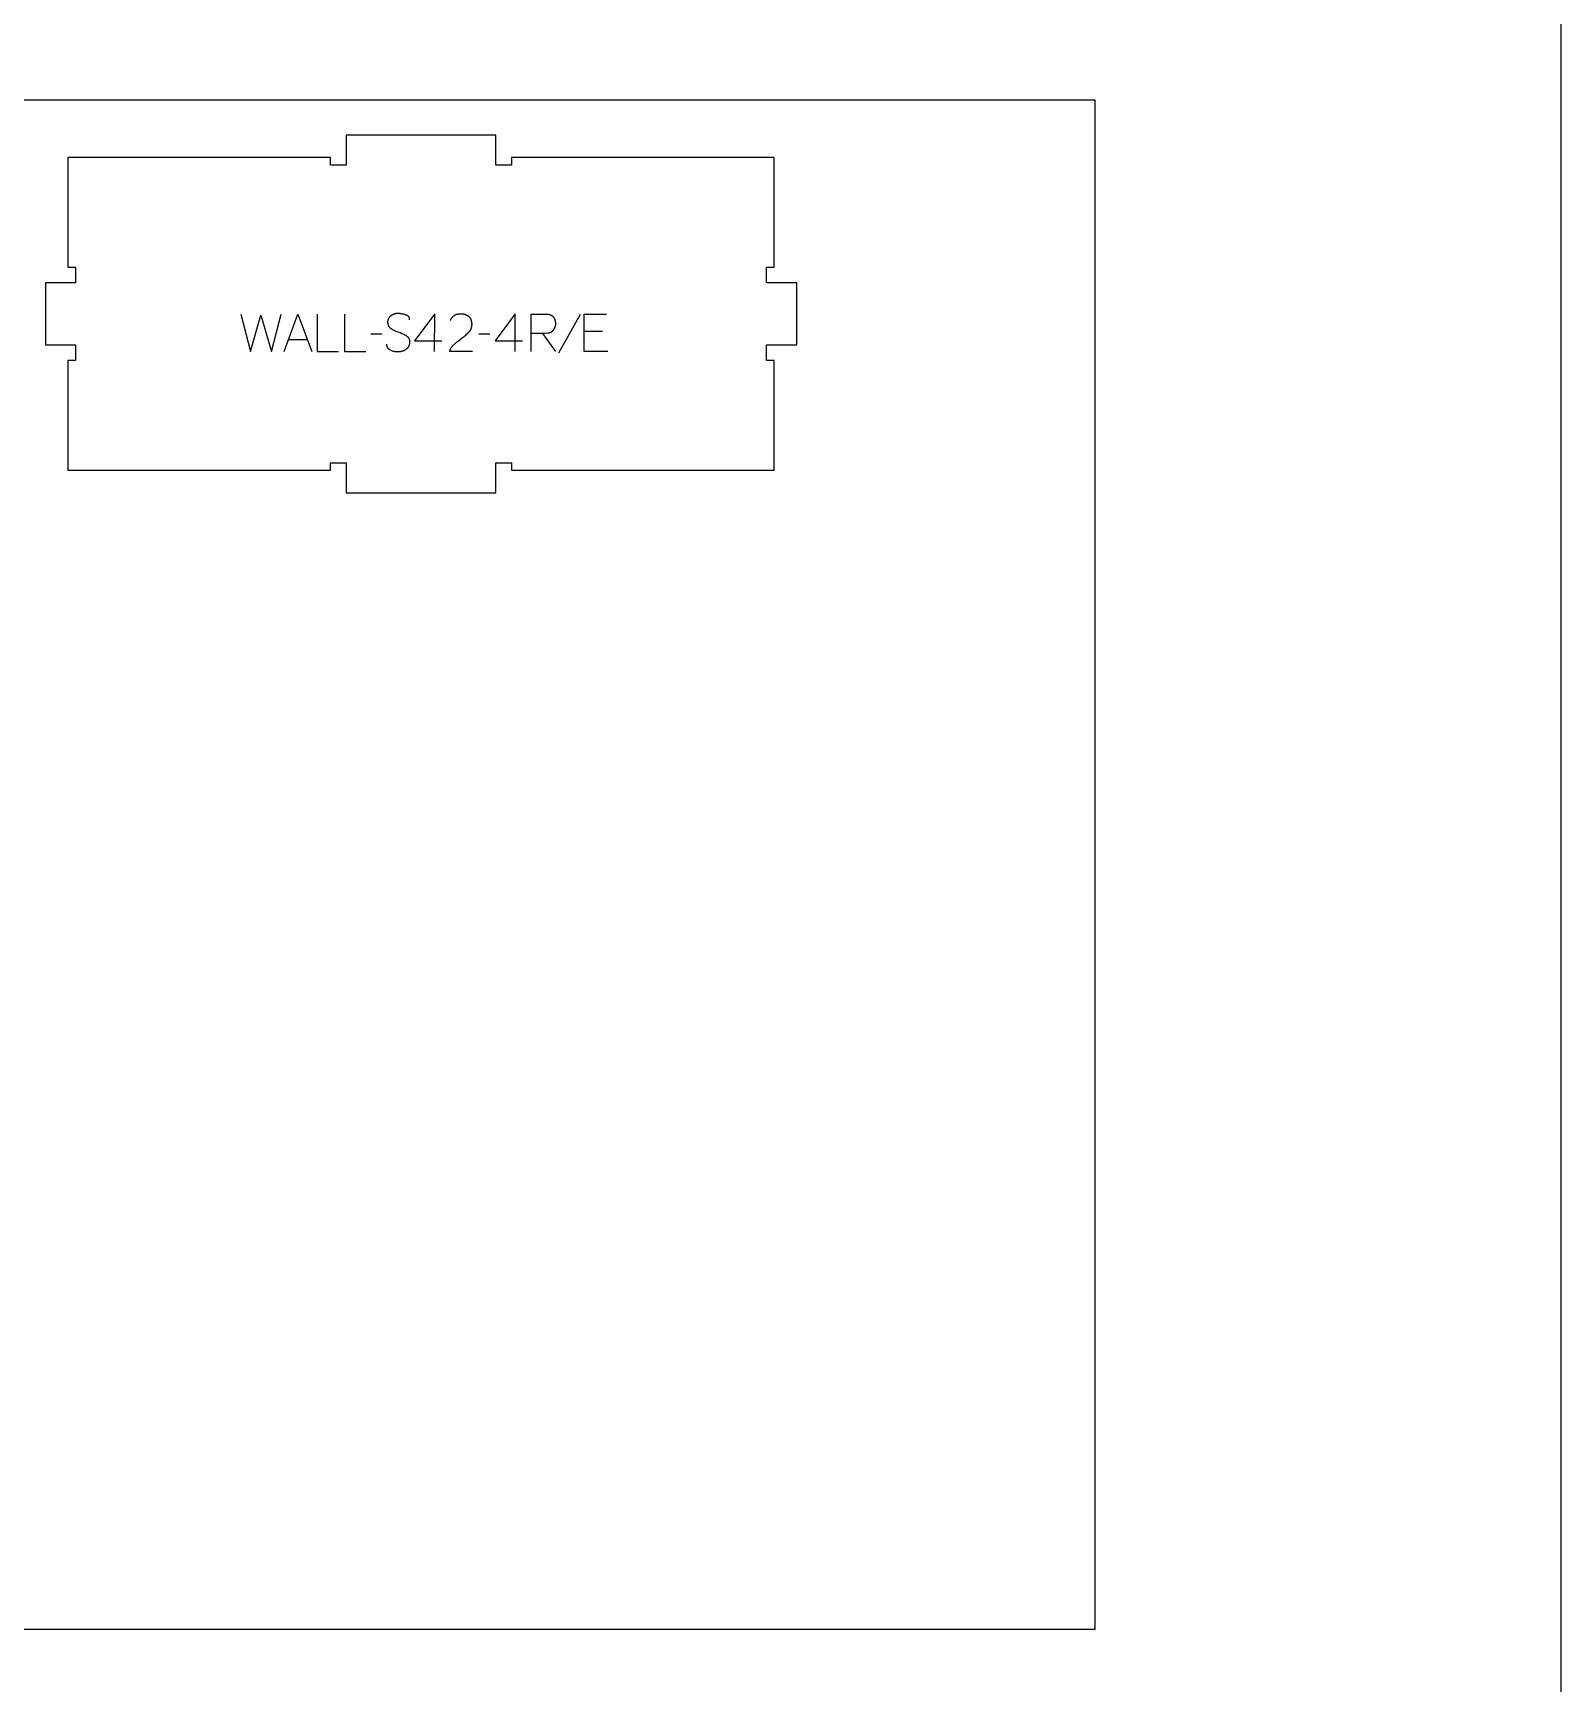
# Model space of a CAD drawing. Extents: x -10701 to -7518, y -36097 to -28504.
# Drawn here: x -8737 to -7518, y -34431 to -33114 of the extents above; entities that cross this region are included whole.
import ezdxf

# ---------------------------------------------------------------- set-up
doc = ezdxf.new("R2010")
doc.units = 0
for name, color, linetype in [('0_SHEET_SPRUCEPLY_2440X122', 1, 'CONTINUOUS'), ('1_ANYTOOL_1MMDEEP_LABELS_S', 2, 'CONTINUOUS'), ('4_ANYTOOL_CUTTHROUGH_OUTSI', 5, 'CONTINUOUS'), ('DONOTCUT', 18, 'CONTINUOUS')]:
    doc.layers.add(name, color=color, linetype=linetype)

msp = doc.modelspace()

# ---------------------------------------------------------------- linework, layer by layer
at = {"layer": '0_SHEET_SPRUCEPLY_2440X122'}
msp.add_lwpolyline([(-10329.7, -33167.8), (-10329.7, -34387.8), (-7889.7, -34387.8), (-7889.7, -33167.8)], close=True, dxfattribs=at)
at = {"layer": '1_ANYTOOL_1MMDEEP_LABELS_S'}
for points in [[(-8571.4, -33338.5), (-8563.7, -33368.5), (-8555.3, -33339.4), (-8546.8, -33368.5), (-8539.3, -33338.5)], [(-8536.7, -33368.5), (-8525.8, -33338.5), (-8514.8, -33368.5)], [(-8510.5, -33338.5), (-8510.5, -33368.5), (-8493.4, -33368.5)], [(-8488.7, -33338.5), (-8488.7, -33368.5), (-8471.6, -33368.5)], [(-8436.7, -33343.1), (-8436.7, -33342.9), (-8436.7, -33342.8), (-8436.7, -33342.7), (-8436.7, -33342.6), (-8436.7, -33342.5), (-8436.7, -33342.4), (-8436.7, -33342.3), (-8436.8, -33342.2), (-8436.8, -33342.2), (-8436.8, -33342.1), (-8436.8, -33342), (-8436.8, -33341.9), (-8436.8, -33341.8), (-8436.9, -33341.7), (-8436.9, -33341.7), (-8436.9, -33341.6), (-8436.9, -33341.5), (-8437, -33341.4), (-8437, -33341.4), (-8437, -33341.3), (-8437.1, -33341.2), (-8437.1, -33341.1), (-8437.1, -33341.1), (-8437.2, -33341), (-8437.2, -33340.9), (-8437.3, -33340.9), (-8437.3, -33340.8), (-8437.4, -33340.7), (-8437.4, -33340.7), (-8437.5, -33340.6), (-8437.5, -33340.5), (-8437.6, -33340.5), (-8437.6, -33340.4), (-8437.7, -33340.4), (-8437.7, -33340.3), (-8437.8, -33340.2), (-8437.8, -33340.2), (-8437.9, -33340.1), (-8438, -33340.1), (-8438, -33340), (-8438.1, -33340), (-8438.2, -33339.9), (-8438.2, -33339.9), (-8438.3, -33339.8), (-8438.4, -33339.8), (-8438.5, -33339.7), (-8438.5, -33339.7), (-8438.6, -33339.6), (-8438.7, -33339.6), (-8438.8, -33339.5), (-8438.9, -33339.5), (-8439, -33339.4), (-8439.2, -33339.3), (-8439.4, -33339.3), (-8439.6, -33339.2), (-8439.8, -33339.1), (-8440, -33339.1), (-8440.8, -33338.9), (-8441.6, -33338.7), (-8442.4, -33338.5), (-8443.1, -33338.4), (-8443.5, -33338.3), (-8443.9, -33338.3), (-8444.3, -33338.2), (-8444.6, -33338.2), (-8445, -33338.2), (-8445.4, -33338.1), (-8445.7, -33338.1), (-8446.1, -33338.1), (-8446.3, -33338.1), (-8446.5, -33338.1), (-8446.7, -33338.1), (-8446.8, -33338.2), (-8447, -33338.2), (-8447.2, -33338.2), (-8447.4, -33338.2), (-8447.6, -33338.2), (-8447.8, -33338.3), (-8448, -33338.3), (-8448.1, -33338.3), (-8448.3, -33338.4), (-8448.5, -33338.4), (-8448.7, -33338.5), (-8448.9, -33338.5), (-8449, -33338.6), (-8449.2, -33338.6), (-8449.4, -33338.7), (-8449.6, -33338.8), (-8449.7, -33338.8), (-8449.9, -33338.9), (-8450.1, -33339), (-8450.2, -33339.1), (-8450.4, -33339.2), (-8450.6, -33339.2), (-8450.7, -33339.3), (-8450.9, -33339.4), (-8451.1, -33339.5), (-8451.2, -33339.6), (-8451.4, -33339.7), (-8451.5, -33339.8), (-8451.7, -33340), (-8451.8, -33340.1), (-8452, -33340.2), (-8452.1, -33340.3), (-8452.3, -33340.4), (-8452.4, -33340.6), (-8452.5, -33340.7), (-8452.7, -33340.8), (-8452.8, -33341), (-8452.9, -33341.1), (-8453, -33341.2), (-8453.1, -33341.4), (-8453.2, -33341.5), (-8453.3, -33341.7), (-8453.4, -33341.8), (-8453.5, -33342), (-8453.6, -33342.2), (-8453.6, -33342.3), (-8453.7, -33342.5), (-8453.8, -33342.7), (-8453.8, -33342.8), (-8453.9, -33343), (-8453.9, -33343.2), (-8454, -33343.4), (-8454, -33343.6), (-8454.1, -33343.8), (-8454.1, -33343.9), (-8454.1, -33344.1), (-8454.1, -33344.3), (-8454.2, -33344.5), (-8454.2, -33344.7), (-8454.2, -33344.9), (-8454.2, -33345.2), (-8454.2, -33345.4), (-8454.2, -33345.6), (-8454.1, -33345.8), (-8454.1, -33346), (-8454.1, -33346.2), (-8454.1, -33346.4), (-8454, -33346.6), (-8454, -33346.8), (-8453.9, -33347), (-8453.9, -33347.1), (-8453.8, -33347.3), (-8453.8, -33347.5), (-8453.7, -33347.6), (-8453.7, -33347.7), (-8453.7, -33347.8), (-8453.6, -33347.8), (-8453.6, -33347.9), (-8453.6, -33348), (-8453.5, -33348.1), (-8453.5, -33348.2), (-8453.4, -33348.2), (-8453.4, -33348.3), (-8453.3, -33348.4), (-8453.3, -33348.5), (-8453.2, -33348.5), (-8453.2, -33348.6), (-8453.1, -33348.7), (-8453.1, -33348.8), (-8453, -33348.8), (-8453, -33348.9), (-8452.9, -33349), (-8452.8, -33349), (-8452.8, -33349.1), (-8452.7, -33349.2), (-8452.6, -33349.2), (-8452.6, -33349.3), (-8452.4, -33349.4), (-8452.3, -33349.6), (-8452.2, -33349.7), (-8452, -33349.8), (-8451.8, -33349.9), (-8451.7, -33350), (-8451.5, -33350.1), (-8451.3, -33350.2), (-8450.6, -33350.6), (-8449.9, -33351), (-8449.2, -33351.4), (-8448.4, -33351.7), (-8447.6, -33352.1), (-8446.8, -33352.4), (-8446, -33352.7), (-8445.2, -33353), (-8444.3, -33353.3), (-8443.5, -33353.7), (-8442.8, -33354), (-8442, -33354.4), (-8441.2, -33354.7), (-8440.5, -33355.1), (-8439.8, -33355.5), (-8439.1, -33356), (-8439, -33356.1), (-8438.8, -33356.2), (-8438.6, -33356.3), (-8438.6, -33356.4), (-8438.5, -33356.4), (-8438.4, -33356.5), (-8438.4, -33356.5), (-8438.3, -33356.6), (-8438.2, -33356.7), (-8438.2, -33356.7), (-8438.1, -33356.8), (-8438, -33356.9), (-8438, -33356.9), (-8437.9, -33357), (-8437.8, -33357.1), (-8437.8, -33357.2), (-8437.7, -33357.2), (-8437.7, -33357.3), (-8437.6, -33357.4), (-8437.6, -33357.5), (-8437.5, -33357.5), (-8437.5, -33357.6), (-8437.4, -33357.7), (-8437.4, -33357.8), (-8437.3, -33357.8), (-8437.3, -33357.9), (-8437.3, -33358), (-8437.2, -33358.1), (-8437.2, -33358.2), (-8437.1, -33358.3), (-8437.1, -33358.3), (-8437.1, -33358.4), (-8437, -33358.5), (-8437, -33358.6), (-8437, -33358.7), (-8437, -33358.8), (-8436.9, -33358.9), (-8436.9, -33359.1), (-8436.8, -33359.3), (-8436.8, -33359.5), (-8436.8, -33359.7), (-8436.7, -33359.9), (-8436.7, -33360.1), (-8436.7, -33360.3), (-8436.7, -33360.5), (-8436.7, -33360.7), (-8436.7, -33360.9), (-8436.7, -33361.2), (-8436.7, -33361.4), (-8436.8, -33361.6), (-8436.8, -33361.9), (-8436.8, -33362.1), (-8436.8, -33362.3), (-8436.9, -33362.5), (-8436.9, -33362.7), (-8437, -33362.9), (-8437, -33363.1), (-8437.1, -33363.3), (-8437.2, -33363.5), (-8437.2, -33363.7), (-8437.3, -33363.9), (-8437.4, -33364.1), (-8437.5, -33364.3), (-8437.6, -33364.5), (-8437.7, -33364.7), (-8437.8, -33364.8), (-8437.9, -33365), (-8438, -33365.2), (-8438.1, -33365.3), (-8438.2, -33365.5), (-8438.4, -33365.6), (-8438.5, -33365.8), (-8438.6, -33365.9), (-8438.8, -33366.1), (-8438.9, -33366.2), (-8439.1, -33366.3), (-8439.2, -33366.5), (-8439.4, -33366.6), (-8439.6, -33366.7), (-8439.7, -33366.8), (-8439.9, -33367), (-8440.3, -33367.2), (-8440.6, -33367.4), (-8441, -33367.6), (-8441.4, -33367.8), (-8441.7, -33367.9), (-8442.1, -33368.1), (-8442.3, -33368.1), (-8442.5, -33368.2), (-8442.7, -33368.3), (-8442.9, -33368.3), (-8443.1, -33368.4), (-8443.3, -33368.4), (-8443.5, -33368.5), (-8443.7, -33368.5), (-8443.9, -33368.6), (-8444.1, -33368.6), (-8444.3, -33368.7), (-8444.5, -33368.7), (-8444.7, -33368.7), (-8444.9, -33368.7), (-8445.3, -33368.8), (-8445.7, -33368.8), (-8446.1, -33368.8), (-8446.5, -33368.8), (-8446.9, -33368.8), (-8447.3, -33368.8), (-8447.7, -33368.7), (-8448.1, -33368.7), (-8448.5, -33368.6), (-8448.9, -33368.5), (-8449.3, -33368.5), (-8449.6, -33368.4), (-8450, -33368.2), (-8450.4, -33368.1), (-8450.8, -33368), (-8451.1, -33367.8), (-8451.5, -33367.6), (-8451.8, -33367.5), (-8452.2, -33367.3), (-8452.3, -33367.2), (-8452.5, -33367.1), (-8452.6, -33367), (-8452.8, -33366.9), (-8452.9, -33366.7), (-8453.1, -33366.6), (-8453.2, -33366.5), (-8453.4, -33366.4), (-8453.5, -33366.3), (-8453.6, -33366.1), (-8453.7, -33366), (-8453.8, -33365.9), (-8453.9, -33365.8), (-8453.9, -33365.7), (-8454, -33365.7), (-8454, -33365.6), (-8454.1, -33365.5), (-8454.1, -33365.5), (-8454.2, -33365.4), (-8454.2, -33365.3), (-8454.3, -33365.2), (-8454.3, -33365.2), (-8454.3, -33365.1), (-8454.4, -33365), (-8454.4, -33364.9), (-8454.4, -33364.9), (-8454.5, -33364.8), (-8454.5, -33364.7), (-8454.5, -33364.6), (-8454.6, -33364.5), (-8454.6, -33364.5), (-8454.6, -33364.4), (-8454.7, -33364.2), (-8454.7, -33364.1), (-8454.8, -33363.9), (-8454.8, -33363.7), (-8454.8, -33363.5), (-8454.9, -33363.4), (-8454.9, -33363.2), (-8454.9, -33363), (-8454.9, -33362.8), (-8454.9, -33362.6)], [(-8416.7, -33368.5), (-8416.6, -33338.4), (-8432.7, -33359.8)], [(-8386.5, -33368.4), (-8404.8, -33368.4), (-8404.6, -33367.9), (-8404.5, -33367.7), (-8404.5, -33367.5), (-8404.4, -33367.3), (-8404.3, -33367), (-8404.2, -33366.8), (-8404.1, -33366.6), (-8404, -33366.4), (-8403.9, -33366.2), (-8403.8, -33366), (-8403.7, -33365.8), (-8403.6, -33365.6), (-8403.4, -33365.4), (-8403.3, -33365.2), (-8403.2, -33365), (-8403.1, -33364.8), (-8402.9, -33364.6), (-8402.8, -33364.4), (-8402.7, -33364.3), (-8402.5, -33364.1), (-8402.4, -33363.9), (-8402.2, -33363.7), (-8402.1, -33363.5), (-8401.9, -33363.4), (-8401.7, -33363.2), (-8401.6, -33363), (-8401.4, -33362.9), (-8401.2, -33362.7), (-8401.1, -33362.6), (-8400.7, -33362.2), (-8399.2, -33361), (-8397.7, -33359.8), (-8396.2, -33358.7), (-8394.7, -33357.5), (-8394, -33357), (-8393.2, -33356.4), (-8392.5, -33355.8), (-8391.8, -33355.3), (-8391.2, -33354.7), (-8390.5, -33354.1), (-8389.9, -33353.4), (-8389.3, -33352.8), (-8389.1, -33352.7), (-8389, -33352.5), (-8388.9, -33352.4), (-8388.7, -33352.2), (-8388.6, -33352), (-8388.5, -33351.9), (-8388.4, -33351.7), (-8388.3, -33351.5), (-8388.1, -33351.3), (-8388, -33351.2), (-8387.9, -33351), (-8387.9, -33350.8), (-8387.8, -33350.6), (-8387.7, -33350.4), (-8387.6, -33350.2), (-8387.5, -33350.1), (-8387.4, -33349.9), (-8387.4, -33349.7), (-8387.3, -33349.5), (-8387.3, -33349.3), (-8387.2, -33349.1), (-8387.2, -33348.9), (-8387.1, -33348.7), (-8387.1, -33348.5), (-8387, -33348.2), (-8387, -33348), (-8387, -33347.8), (-8387, -33347.6), (-8387, -33347.4), (-8386.9, -33347.2), (-8386.9, -33346.9), (-8386.9, -33346.7), (-8386.9, -33346.5), (-8386.9, -33346.2), (-8387, -33346), (-8387, -33345.7), (-8387, -33345.5), (-8387, -33345.3), (-8387.1, -33345), (-8387.1, -33344.8), (-8387.1, -33344.6), (-8387.2, -33344.4), (-8387.2, -33344.2), (-8387.3, -33344), (-8387.3, -33343.7), (-8387.4, -33343.5), (-8387.5, -33343.3), (-8387.6, -33343.2), (-8387.6, -33343), (-8387.7, -33342.8), (-8387.8, -33342.6), (-8387.9, -33342.4), (-8388, -33342.2), (-8388.1, -33342.1), (-8388.2, -33341.9), (-8388.4, -33341.7), (-8388.5, -33341.6), (-8388.6, -33341.4), (-8388.7, -33341.3), (-8388.9, -33341.1), (-8389, -33341), (-8389.2, -33340.8), (-8389.3, -33340.7), (-8389.5, -33340.6), (-8389.6, -33340.4), (-8389.8, -33340.3), (-8389.9, -33340.2), (-8390.1, -33340.1), (-8390.3, -33340), (-8390.5, -33339.9), (-8390.6, -33339.8), (-8390.8, -33339.7), (-8391, -33339.6), (-8391.2, -33339.5), (-8391.4, -33339.4), (-8391.5, -33339.3), (-8391.7, -33339.2), (-8391.9, -33339.1), (-8392.1, -33339.1), (-8392.3, -33339), (-8392.5, -33338.9), (-8392.7, -33338.9), (-8392.9, -33338.8), (-8393.1, -33338.8), (-8393.3, -33338.7), (-8393.6, -33338.7), (-8393.8, -33338.6), (-8394, -33338.6), (-8394.2, -33338.6), (-8394.4, -33338.5), (-8394.7, -33338.5), (-8394.9, -33338.5), (-8395.1, -33338.5), (-8395.4, -33338.5), (-8395.8, -33338.5), (-8396.2, -33338.5), (-8396.6, -33338.5), (-8396.9, -33338.5), (-8397.3, -33338.6), (-8397.6, -33338.6), (-8397.9, -33338.7), (-8398.3, -33338.7), (-8398.6, -33338.8), (-8398.9, -33338.9), (-8399.1, -33338.9), (-8399.2, -33339), (-8399.4, -33339), (-8399.5, -33339.1), (-8399.7, -33339.1), (-8399.8, -33339.2), (-8400, -33339.3), (-8400.1, -33339.3), (-8400.2, -33339.4), (-8400.4, -33339.5), (-8400.5, -33339.5), (-8400.7, -33339.6), (-8400.8, -33339.7), (-8400.9, -33339.7), (-8401.1, -33339.8), (-8401.2, -33339.9), (-8401.3, -33340), (-8401.4, -33340.1), (-8401.6, -33340.2), (-8401.7, -33340.3), (-8401.8, -33340.4), (-8401.9, -33340.5), (-8402, -33340.6), (-8402.2, -33340.7), (-8402.3, -33340.8), (-8402.4, -33340.9), (-8402.5, -33341), (-8402.6, -33341.1), (-8402.7, -33341.2), (-8402.8, -33341.3), (-8402.9, -33341.5), (-8403, -33341.6), (-8403.2, -33341.8), (-8403.4, -33342.1), (-8403.6, -33342.4), (-8403.8, -33342.7), (-8404, -33343), (-8404.2, -33343.3), (-8404.3, -33343.6)], [(-8352.5, -33368.5), (-8352.4, -33338.4), (-8368.5, -33359.8)], [(-8339.7, -33368.5), (-8339.7, -33338.5), (-8328.3, -33338.5), (-8327.9, -33338.5), (-8327.4, -33338.5), (-8327.1, -33338.5), (-8326.9, -33338.5), (-8326.7, -33338.6), (-8326.5, -33338.6), (-8326.3, -33338.6), (-8326, -33338.7), (-8325.8, -33338.7), (-8325.6, -33338.7), (-8325.4, -33338.8), (-8325.2, -33338.8), (-8325, -33338.9), (-8324.9, -33339), (-8324.7, -33339), (-8324.5, -33339.1), (-8324.3, -33339.2), (-8324.1, -33339.2), (-8324, -33339.3), (-8323.8, -33339.4), (-8323.6, -33339.5), (-8323.5, -33339.6), (-8323.3, -33339.7), (-8323.2, -33339.8), (-8323, -33339.9), (-8322.9, -33340), (-8322.8, -33340.1), (-8322.6, -33340.2), (-8322.5, -33340.3), (-8322.4, -33340.4), (-8322.2, -33340.6), (-8322.1, -33340.7), (-8322, -33340.8), (-8321.9, -33341), (-8321.8, -33341.1), (-8321.7, -33341.2), (-8321.6, -33341.4), (-8321.5, -33341.5), (-8321.4, -33341.7), (-8321.3, -33341.9), (-8321.2, -33342), (-8321.2, -33342.2), (-8321.1, -33342.4), (-8321, -33342.5), (-8320.9, -33342.7), (-8320.9, -33342.9), (-8320.8, -33343.1), (-8320.8, -33343.3), (-8320.7, -33343.5), (-8320.7, -33343.7), (-8320.6, -33343.9), (-8320.6, -33344.1), (-8320.5, -33344.3), (-8320.5, -33344.5), (-8320.5, -33344.7), (-8320.4, -33344.9), (-8320.4, -33345.1), (-8320.4, -33345.4), (-8320.4, -33345.8), (-8320.4, -33346.3), (-8320.4, -33346.5), (-8320.4, -33346.7), (-8320.4, -33346.8), (-8320.4, -33347), (-8320.4, -33347.2), (-8320.4, -33347.4), (-8320.5, -33347.5), (-8320.5, -33347.7), (-8320.5, -33347.9), (-8320.5, -33348), (-8320.6, -33348.2), (-8320.6, -33348.4), (-8320.7, -33348.5), (-8320.7, -33348.7), (-8320.8, -33348.9), (-8320.8, -33349), (-8320.9, -33349.2), (-8320.9, -33349.4), (-8321, -33349.5), (-8321.1, -33349.7), (-8321.1, -33349.8), (-8321.2, -33350), (-8321.3, -33350.1), (-8321.4, -33350.3), (-8321.5, -33350.4), (-8321.5, -33350.6), (-8321.6, -33350.8), (-8321.7, -33350.9), (-8321.8, -33351.1), (-8321.9, -33351.2), (-8322, -33351.4), (-8322.2, -33351.5), (-8322.3, -33351.6), (-8322.4, -33351.8), (-8322.5, -33351.9), (-8322.6, -33352.1), (-8322.7, -33352.2), (-8322.9, -33352.3), (-8323, -33352.4), (-8323.1, -33352.5), (-8323.2, -33352.6), (-8323.4, -33352.8), (-8323.5, -33352.9), (-8323.7, -33353), (-8323.8, -33353), (-8323.9, -33353.1), (-8324.1, -33353.2), (-8324.2, -33353.3), (-8324.4, -33353.4), (-8324.5, -33353.4), (-8324.7, -33353.5), (-8324.9, -33353.6), (-8325, -33353.6), (-8325.2, -33353.7), (-8325.3, -33353.7), (-8325.5, -33353.8), (-8325.7, -33353.8), (-8325.8, -33353.8), (-8326, -33353.9), (-8326.2, -33353.9), (-8326.4, -33353.9), (-8326.6, -33353.9), (-8326.7, -33353.9), (-8328.7, -33354), (-8330.7, -33354), (-8339.7, -33354)], [(-8300.7, -33338.9), (-8317.9, -33369.7)], [(-8278.4, -33368.5), (-8297.3, -33368.5), (-8297.3, -33338.5), (-8279.5, -33338.5)], [(-8533.2, -33358.9), (-8518.3, -33358.9)], [(-8458.9, -33354.6), (-8467.7, -33354.7)], [(-8432.7, -33359.8), (-8410.9, -33359.8)], [(-8372.7, -33354.6), (-8381.5, -33354.7)], [(-8368.5, -33359.8), (-8346.7, -33359.8)], [(-8330.7, -33354), (-8320.2, -33368.5)], [(-8282.7, -33352.4), (-8297.3, -33352.4)]]:
    msp.add_lwpolyline(points, dxfattribs=at)
at = {"layer": '4_ANYTOOL_CUTTHROUGH_OUTSI', "color": 5}
msp.add_lwpolyline([(-8499.8, -33213.7), (-8709.3, -33213.7), (-8709.3, -33301.2), (-8703.3, -33301.2), (-8703.3, -33313.7), (-8727.3, -33313.7), (-8727.3, -33363.2), (-8703.3, -33363.2), (-8703.3, -33375.7), (-8709.3, -33375.7), (-8709.3, -33463.2), (-8499.8, -33463.2), (-8499.8, -33457.2), (-8487.3, -33457.2), (-8487.3, -33481.2), (-8367.8, -33481.2), (-8367.8, -33457.2), (-8355.3, -33457.2), (-8355.3, -33463.2), (-8145.8, -33463.2), (-8145.8, -33375.7), (-8151.8, -33375.7), (-8151.8, -33363.2), (-8127.8, -33363.2), (-8127.8, -33313.7), (-8151.8, -33313.7), (-8151.8, -33301.2), (-8145.8, -33301.2), (-8145.8, -33213.7), (-8355.3, -33213.7), (-8355.3, -33219.7), (-8367.8, -33219.7), (-8367.8, -33195.7), (-8487.3, -33195.7), (-8487.3, -33219.7), (-8499.8, -33219.7)], close=True, dxfattribs=at)
at = {"layer": 'DONOTCUT'}
msp.add_lwpolyline([(-10701.4, -36097.2), (-7518, -36097.2), (-7518, -28503.8), (-10701.4, -28503.8)], close=True, dxfattribs=at)

doc.saveas('drawing.dxf')
